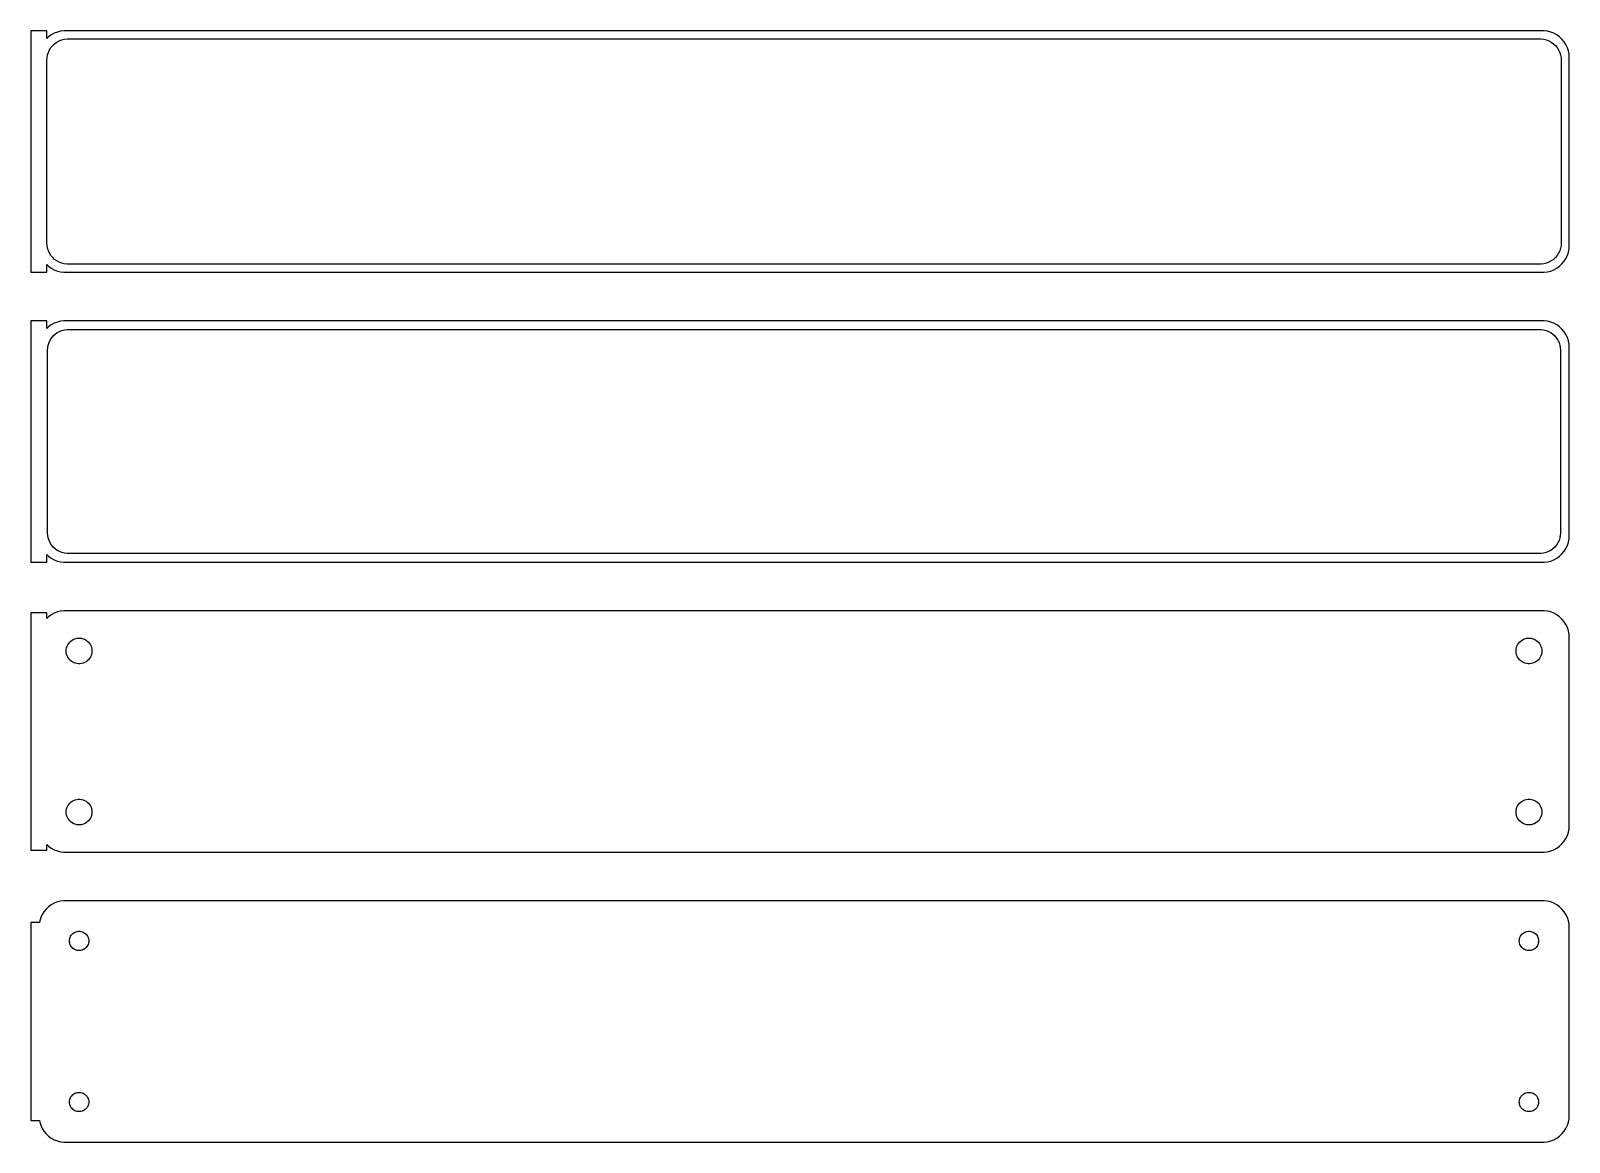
# Model space of a CAD drawing. Header units: metres. Extents: x -144 to 142, y 140 to 346.
import ezdxf

# ---------------------------------------------------------------- set-up
doc = ezdxf.new("R2010")
doc.units = ezdxf.units.M

msp = doc.modelspace()

# ---------------------------------------------------------------- linework, layer by layer
for p, q in [((-141, 346.49), (-144, 346.49)), ((-144, 346.49), (-144, 301.51)), ((-141, 345.059), (-141, 346.49)), ((-140.687, 345.353), (-141, 345.059)), ((-140.179, 345.722), (-140.687, 345.353)), ((-139.629, 346.024), (-140.179, 345.722)), ((-139.916, 343.738), (-139.55, 344.082)), ((-139.045, 346.255), (-139.629, 346.024)), ((-139.55, 344.082), (-139.143, 344.377)), ((-139.143, 344.377), (-138.703, 344.619)), ((-138.437, 346.411), (-139.045, 346.255)), ((-138.703, 344.619), (-138.236, 344.804)), ((-137.814, 346.49), (-138.437, 346.411)), ((-138.236, 344.804), (-137.75, 344.929)), ((137.814, 346.49), (-137.814, 346.49)), ((-137.75, 344.929), (-137.251, 344.992)), ((-137.251, 344.992), (137.251, 344.992)), ((137.251, 344.992), (137.75, 344.929)), ((137.75, 344.929), (138.236, 344.804)), ((138.437, 346.411), (137.814, 346.49)), ((138.236, 344.804), (138.703, 344.619)), ((139.045, 346.255), (138.437, 346.411)), ((138.703, 344.619), (139.143, 344.377)), ((139.629, 346.024), (139.045, 346.255)), ((139.143, 344.377), (139.55, 344.082)), ((139.55, 344.082), (139.916, 343.738)), ((140.179, 345.722), (139.629, 346.024)), ((140.687, 345.353), (140.179, 345.722)), ((141.145, 344.923), (140.687, 345.353)), ((141.545, 344.439), (141.145, 344.923)), ((141.882, 343.909), (141.545, 344.439)), ((142.149, 343.341), (141.882, 343.909)), ((-141, 341), (-140.968, 341.501)), ((-141, 307), (-141, 341)), ((-140.968, 341.501), (-140.874, 341.995)), ((-140.874, 341.995), (-140.719, 342.472)), ((-140.719, 342.472), (-140.505, 342.927)), ((-140.505, 342.927), (-140.236, 343.351)), ((-140.236, 343.351), (-139.916, 343.738)), ((139.916, 343.738), (140.236, 343.351)), ((140.236, 343.351), (140.505, 342.927)), ((140.505, 342.927), (140.719, 342.472)), ((140.719, 342.472), (140.874, 341.995)), ((140.874, 341.995), (140.968, 341.501)), ((140.968, 341.501), (141, 341)), ((141, 341), (141, 307)), ((142.343, 342.743), (142.149, 343.341)), ((142.461, 342.127), (142.343, 342.743)), ((142.5, 341.5), (142.461, 342.127)), ((142.5, 306.5), (142.5, 341.5)), ((-140.968, 306.499), (-141, 307)), ((141, 307), (140.968, 306.499)), ((-140.874, 306.005), (-140.968, 306.499)), ((-140.719, 305.528), (-140.874, 306.005)), ((-140.505, 305.073), (-140.719, 305.528)), ((-140.236, 304.649), (-140.505, 305.073)), ((-139.916, 304.262), (-140.236, 304.649)), ((-139.55, 303.918), (-139.916, 304.262)), ((-139.143, 303.623), (-139.55, 303.918)), ((139.55, 303.918), (139.143, 303.623)), ((139.916, 304.262), (139.55, 303.918)), ((140.236, 304.649), (139.916, 304.262)), ((140.505, 305.073), (140.236, 304.649)), ((140.719, 305.528), (140.505, 305.073)), ((140.874, 306.005), (140.719, 305.528)), ((140.968, 306.499), (140.874, 306.005)), ((141.545, 303.561), (141.882, 304.091)), ((141.882, 304.091), (142.149, 304.659)), ((142.149, 304.659), (142.343, 305.257)), ((142.343, 305.257), (142.461, 305.873)), ((142.461, 305.873), (142.5, 306.5)), ((-144, 301.51), (-141, 301.51)), ((-141, 302.941), (-140.687, 302.647)), ((-141, 301.51), (-141, 302.941)), ((-140.687, 302.647), (-140.179, 302.278)), ((-140.179, 302.278), (-139.629, 301.976)), ((-139.629, 301.976), (-139.045, 301.745)), ((-138.703, 303.381), (-139.143, 303.623)), ((-139.045, 301.745), (-138.437, 301.589)), ((-138.236, 303.196), (-138.703, 303.381)), ((-138.437, 301.589), (-137.814, 301.51)), ((-137.75, 303.071), (-138.236, 303.196)), ((-137.814, 301.51), (137.814, 301.51)), ((-137.251, 303.008), (-137.75, 303.071)), ((137.251, 303.008), (-137.251, 303.008)), ((137.75, 303.071), (137.251, 303.008)), ((138.236, 303.196), (137.75, 303.071)), ((137.814, 301.51), (138.437, 301.589)), ((138.703, 303.381), (138.236, 303.196)), ((138.437, 301.589), (139.045, 301.745)), ((139.143, 303.623), (138.703, 303.381)), ((139.045, 301.745), (139.629, 301.976)), ((139.629, 301.976), (140.179, 302.278)), ((140.179, 302.278), (140.687, 302.647)), ((140.687, 302.647), (141.145, 303.077)), ((141.145, 303.077), (141.545, 303.561)), ((-141, 292.49), (-144, 292.49)), ((-144, 292.49), (-144, 247.51)), ((-141, 291.059), (-141, 292.49)), ((-139.045, 292.255), (-139.629, 292.024)), ((-138.437, 292.411), (-139.045, 292.255)), ((-137.814, 292.49), (-138.437, 292.411)), ((137.814, 292.49), (-137.814, 292.49)), ((138.437, 292.411), (137.814, 292.49)), ((139.045, 292.255), (138.437, 292.411)), ((139.629, 292.024), (139.045, 292.255)), ((-140.687, 291.353), (-141, 291.059)), ((-140.179, 291.722), (-140.687, 291.353)), ((-139.629, 292.024), (-140.179, 291.722)), ((-140.133, 289.276), (-139.823, 289.651)), ((-139.823, 289.651), (-139.469, 289.984)), ((-139.469, 289.984), (-139.075, 290.27)), ((-139.075, 290.27), (-138.649, 290.504)), ((-138.649, 290.504), (-138.197, 290.683)), ((-138.197, 290.683), (-137.726, 290.804)), ((-137.726, 290.804), (-137.243, 290.865)), ((-137.243, 290.865), (137.243, 290.865)), ((137.243, 290.865), (137.726, 290.804)), ((137.726, 290.804), (138.197, 290.683)), ((138.197, 290.683), (138.649, 290.504)), ((138.649, 290.504), (139.075, 290.27)), ((139.075, 290.27), (139.469, 289.984)), ((139.469, 289.984), (139.823, 289.651)), ((140.179, 291.722), (139.629, 292.024)), ((139.823, 289.651), (140.133, 289.276)), ((140.687, 291.353), (140.179, 291.722)), ((141.145, 290.923), (140.687, 291.353)), ((141.545, 290.439), (141.145, 290.923)), ((141.882, 289.909), (141.545, 290.439)), ((142.149, 289.341), (141.882, 289.909)), ((-140.873, 287), (-140.842, 287.485)), ((-140.873, 253), (-140.873, 287)), ((-140.842, 287.485), (-140.751, 287.963)), ((-140.751, 287.963), (-140.601, 288.426)), ((-140.601, 288.426), (-140.394, 288.866)), ((-140.394, 288.866), (-140.133, 289.276)), ((140.133, 289.276), (140.394, 288.866)), ((140.394, 288.866), (140.601, 288.426)), ((140.601, 288.426), (140.751, 287.963)), ((140.751, 287.963), (140.842, 287.485)), ((140.842, 287.485), (140.873, 287)), ((140.873, 287), (140.873, 253)), ((142.343, 288.743), (142.149, 289.341)), ((142.461, 288.127), (142.343, 288.743)), ((142.5, 287.5), (142.461, 288.127)), ((142.5, 252.5), (142.5, 287.5)), ((-140.842, 252.515), (-140.873, 253)), ((-140.751, 252.037), (-140.842, 252.515)), ((140.842, 252.515), (140.751, 252.037)), ((140.873, 253), (140.842, 252.515)), ((142.461, 251.873), (142.5, 252.5)), ((-140.601, 251.574), (-140.751, 252.037)), ((-140.394, 251.134), (-140.601, 251.574)), ((-140.133, 250.724), (-140.394, 251.134)), ((-139.823, 250.349), (-140.133, 250.724)), ((-139.469, 250.016), (-139.823, 250.349)), ((-139.075, 249.73), (-139.469, 250.016)), ((-138.649, 249.496), (-139.075, 249.73)), ((-138.197, 249.317), (-138.649, 249.496)), ((-137.726, 249.196), (-138.197, 249.317)), ((138.197, 249.317), (137.726, 249.196)), ((138.649, 249.496), (138.197, 249.317)), ((139.075, 249.73), (138.649, 249.496)), ((139.469, 250.016), (139.075, 249.73)), ((139.823, 250.349), (139.469, 250.016)), ((140.133, 250.724), (139.823, 250.349)), ((140.394, 251.134), (140.133, 250.724)), ((140.601, 251.574), (140.394, 251.134)), ((140.751, 252.037), (140.601, 251.574)), ((141.145, 249.077), (141.545, 249.561)), ((141.545, 249.561), (141.882, 250.091)), ((141.882, 250.091), (142.149, 250.659)), ((142.149, 250.659), (142.343, 251.257)), ((142.343, 251.257), (142.461, 251.873)), ((-144, 247.51), (-141, 247.51)), ((-141, 248.941), (-140.687, 248.647)), ((-141, 247.51), (-141, 248.941)), ((-140.687, 248.647), (-140.179, 248.278)), ((-140.179, 248.278), (-139.629, 247.976)), ((-139.629, 247.976), (-139.045, 247.745)), ((-139.045, 247.745), (-138.437, 247.589)), ((-138.437, 247.589), (-137.814, 247.51)), ((-137.814, 247.51), (137.814, 247.51)), ((-137.243, 249.135), (-137.726, 249.196)), ((137.243, 249.135), (-137.243, 249.135)), ((137.726, 249.196), (137.243, 249.135)), ((137.814, 247.51), (138.437, 247.589)), ((138.437, 247.589), (139.045, 247.745)), ((139.045, 247.745), (139.629, 247.976)), ((139.629, 247.976), (140.179, 248.278)), ((140.179, 248.278), (140.687, 248.647)), ((140.687, 248.647), (141.145, 249.077)), ((-141, 238.115), (-144, 238.115)), ((-144, 238.115), (-144, 193.885)), ((-141, 237.059), (-141, 238.115)), ((-139.629, 238.024), (-140.179, 237.722)), ((-139.045, 238.255), (-139.629, 238.024)), ((-138.437, 238.411), (-139.045, 238.255)), ((-137.814, 238.49), (-138.437, 238.411)), ((137.814, 238.49), (-137.814, 238.49)), ((138.437, 238.411), (137.814, 238.49)), ((139.045, 238.255), (138.437, 238.411)), ((139.629, 238.024), (139.045, 238.255)), ((140.179, 237.722), (139.629, 238.024)), ((-140.687, 237.353), (-141, 237.059)), ((-140.179, 237.722), (-140.687, 237.353)), ((140.687, 237.353), (140.179, 237.722)), ((141.145, 236.923), (140.687, 237.353)), ((141.545, 236.439), (141.145, 236.923)), ((141.882, 235.909), (141.545, 236.439)), ((142.149, 235.341), (141.882, 235.909)), ((142.343, 234.743), (142.149, 235.341)), ((-137.231, 231.883), (-137.103, 232.156)), ((-137.103, 232.156), (-136.942, 232.411)), ((-136.942, 232.411), (-136.75, 232.643)), ((-136.75, 232.643), (-136.53, 232.849)), ((-136.53, 232.849), (-136.286, 233.026)), ((-136.286, 233.026), (-136.022, 233.172)), ((-136.022, 233.172), (-135.742, 233.283)), ((-135.742, 233.283), (-135.45, 233.357)), ((-135.45, 233.357), (-135.151, 233.395)), ((-135.151, 233.395), (-134.849, 233.395)), ((-134.849, 233.395), (-134.55, 233.357)), ((-134.55, 233.357), (-134.258, 233.283)), ((-134.258, 233.283), (-133.978, 233.172)), ((-133.978, 233.172), (-133.714, 233.026)), ((-133.714, 233.026), (-133.47, 232.849)), ((-133.47, 232.849), (-133.25, 232.643)), ((-133.25, 232.643), (-133.058, 232.411)), ((-133.058, 232.411), (-132.897, 232.156)), ((-132.897, 232.156), (-132.769, 231.883)), ((132.769, 231.883), (132.897, 232.156)), ((132.897, 232.156), (133.058, 232.411)), ((133.058, 232.411), (133.25, 232.643)), ((133.25, 232.643), (133.47, 232.849)), ((133.47, 232.849), (133.714, 233.026)), ((133.714, 233.026), (133.978, 233.172)), ((133.978, 233.172), (134.258, 233.283)), ((134.258, 233.283), (134.55, 233.357)), ((134.55, 233.357), (134.849, 233.395)), ((134.849, 233.395), (135.151, 233.395)), ((135.151, 233.395), (135.45, 233.357)), ((135.45, 233.357), (135.742, 233.283)), ((135.742, 233.283), (136.022, 233.172)), ((136.022, 233.172), (136.286, 233.026)), ((136.286, 233.026), (136.53, 232.849)), ((136.53, 232.849), (136.75, 232.643)), ((136.75, 232.643), (136.942, 232.411)), ((136.942, 232.411), (137.103, 232.156)), ((137.103, 232.156), (137.231, 231.883)), ((142.461, 234.127), (142.343, 234.743)), ((142.5, 233.5), (142.461, 234.127)), ((142.5, 198.5), (142.5, 233.5)), ((-137.4, 231), (-137.381, 231.301)), ((-137.381, 230.699), (-137.4, 231)), ((-137.381, 231.301), (-137.325, 231.597)), ((-137.325, 230.403), (-137.381, 230.699)), ((-137.325, 231.597), (-137.231, 231.883)), ((-137.231, 230.117), (-137.325, 230.403)), ((-137.103, 229.844), (-137.231, 230.117)), ((-136.942, 229.589), (-137.103, 229.844)), ((-136.75, 229.357), (-136.942, 229.589)), ((-136.53, 229.151), (-136.75, 229.357)), ((-133.25, 229.357), (-133.47, 229.151)), ((-133.058, 229.589), (-133.25, 229.357)), ((-132.897, 229.844), (-133.058, 229.589)), ((-132.769, 230.117), (-132.897, 229.844)), ((-132.769, 231.883), (-132.675, 231.597)), ((-132.675, 230.403), (-132.769, 230.117)), ((-132.675, 231.597), (-132.619, 231.301)), ((-132.619, 230.699), (-132.675, 230.403)), ((-132.619, 231.301), (-132.6, 231)), ((-132.6, 231), (-132.619, 230.699)), ((132.6, 231), (132.619, 231.301)), ((132.619, 230.699), (132.6, 231)), ((132.619, 231.301), (132.675, 231.597)), ((132.675, 230.403), (132.619, 230.699)), ((132.675, 231.597), (132.769, 231.883)), ((132.769, 230.117), (132.675, 230.403)), ((132.897, 229.844), (132.769, 230.117)), ((133.058, 229.589), (132.897, 229.844)), ((133.25, 229.357), (133.058, 229.589)), ((133.47, 229.151), (133.25, 229.357)), ((136.75, 229.357), (136.53, 229.151)), ((136.942, 229.589), (136.75, 229.357)), ((137.103, 229.844), (136.942, 229.589)), ((137.231, 230.117), (137.103, 229.844)), ((137.231, 231.883), (137.325, 231.597)), ((137.325, 230.403), (137.231, 230.117)), ((137.325, 231.597), (137.381, 231.301)), ((137.381, 230.699), (137.325, 230.403)), ((137.381, 231.301), (137.4, 231)), ((137.4, 231), (137.381, 230.699)), ((-136.286, 228.974), (-136.53, 229.151)), ((-136.022, 228.828), (-136.286, 228.974)), ((-135.742, 228.717), (-136.022, 228.828)), ((-135.45, 228.643), (-135.742, 228.717)), ((-135.151, 228.605), (-135.45, 228.643)), ((-134.849, 228.605), (-135.151, 228.605)), ((-134.55, 228.643), (-134.849, 228.605)), ((-134.258, 228.717), (-134.55, 228.643)), ((-133.978, 228.828), (-134.258, 228.717)), ((-133.714, 228.974), (-133.978, 228.828)), ((-133.47, 229.151), (-133.714, 228.974)), ((133.714, 228.974), (133.47, 229.151)), ((133.978, 228.828), (133.714, 228.974)), ((134.258, 228.717), (133.978, 228.828)), ((134.55, 228.643), (134.258, 228.717)), ((134.849, 228.605), (134.55, 228.643)), ((135.151, 228.605), (134.849, 228.605)), ((135.45, 228.643), (135.151, 228.605)), ((135.742, 228.717), (135.45, 228.643)), ((136.022, 228.828), (135.742, 228.717)), ((136.286, 228.974), (136.022, 228.828)), ((136.53, 229.151), (136.286, 228.974)), ((-137.4, 201), (-137.381, 201.301)), ((-137.381, 200.699), (-137.4, 201)), ((-137.381, 201.301), (-137.325, 201.597)), ((-137.325, 200.403), (-137.381, 200.699)), ((-137.325, 201.597), (-137.231, 201.883)), ((-137.231, 201.883), (-137.103, 202.156)), ((-137.103, 202.156), (-136.942, 202.411)), ((-136.942, 202.411), (-136.75, 202.643)), ((-136.75, 202.643), (-136.53, 202.849)), ((-136.53, 202.849), (-136.286, 203.026)), ((-136.286, 203.026), (-136.022, 203.172)), ((-136.022, 203.172), (-135.742, 203.283)), ((-135.742, 203.283), (-135.45, 203.357)), ((-135.45, 203.357), (-135.151, 203.395)), ((-135.151, 203.395), (-134.849, 203.395)), ((-134.849, 203.395), (-134.55, 203.357)), ((-134.55, 203.357), (-134.258, 203.283)), ((-134.258, 203.283), (-133.978, 203.172)), ((-133.978, 203.172), (-133.714, 203.026)), ((-133.714, 203.026), (-133.47, 202.849)), ((-133.47, 202.849), (-133.25, 202.643)), ((-133.25, 202.643), (-133.058, 202.411)), ((-133.058, 202.411), (-132.897, 202.156)), ((-132.897, 202.156), (-132.769, 201.883)), ((-132.769, 201.883), (-132.675, 201.597)), ((-132.675, 201.597), (-132.619, 201.301)), ((-132.619, 200.699), (-132.675, 200.403)), ((-132.619, 201.301), (-132.6, 201)), ((-132.6, 201), (-132.619, 200.699)), ((132.6, 201), (132.619, 201.301)), ((132.619, 200.699), (132.6, 201)), ((132.619, 201.301), (132.675, 201.597)), ((132.675, 200.403), (132.619, 200.699)), ((132.675, 201.597), (132.769, 201.883)), ((132.769, 201.883), (132.897, 202.156)), ((132.897, 202.156), (133.058, 202.411)), ((133.058, 202.411), (133.25, 202.643)), ((133.25, 202.643), (133.47, 202.849)), ((133.47, 202.849), (133.714, 203.026)), ((133.714, 203.026), (133.978, 203.172)), ((133.978, 203.172), (134.258, 203.283)), ((134.258, 203.283), (134.55, 203.357)), ((134.55, 203.357), (134.849, 203.395)), ((134.849, 203.395), (135.151, 203.395)), ((135.151, 203.395), (135.45, 203.357)), ((135.45, 203.357), (135.742, 203.283)), ((135.742, 203.283), (136.022, 203.172)), ((136.022, 203.172), (136.286, 203.026)), ((136.286, 203.026), (136.53, 202.849)), ((136.53, 202.849), (136.75, 202.643)), ((136.75, 202.643), (136.942, 202.411)), ((136.942, 202.411), (137.103, 202.156)), ((137.103, 202.156), (137.231, 201.883)), ((137.231, 201.883), (137.325, 201.597)), ((137.325, 201.597), (137.381, 201.301)), ((137.381, 200.699), (137.325, 200.403)), ((137.381, 201.301), (137.4, 201)), ((137.4, 201), (137.381, 200.699)), ((-137.231, 200.117), (-137.325, 200.403)), ((-137.103, 199.844), (-137.231, 200.117)), ((-136.942, 199.589), (-137.103, 199.844)), ((-136.75, 199.357), (-136.942, 199.589)), ((-136.53, 199.151), (-136.75, 199.357)), ((-136.286, 198.974), (-136.53, 199.151)), ((-136.022, 198.828), (-136.286, 198.974)), ((-135.742, 198.717), (-136.022, 198.828)), ((-135.45, 198.643), (-135.742, 198.717)), ((-135.151, 198.605), (-135.45, 198.643)), ((-134.849, 198.605), (-135.151, 198.605)), ((-134.55, 198.643), (-134.849, 198.605)), ((-134.258, 198.717), (-134.55, 198.643)), ((-133.978, 198.828), (-134.258, 198.717)), ((-133.714, 198.974), (-133.978, 198.828)), ((-133.47, 199.151), (-133.714, 198.974)), ((-133.25, 199.357), (-133.47, 199.151)), ((-133.058, 199.589), (-133.25, 199.357)), ((-132.897, 199.844), (-133.058, 199.589)), ((-132.769, 200.117), (-132.897, 199.844)), ((-132.675, 200.403), (-132.769, 200.117)), ((132.769, 200.117), (132.675, 200.403)), ((132.897, 199.844), (132.769, 200.117)), ((133.058, 199.589), (132.897, 199.844)), ((133.25, 199.357), (133.058, 199.589)), ((133.47, 199.151), (133.25, 199.357)), ((133.714, 198.974), (133.47, 199.151)), ((133.978, 198.828), (133.714, 198.974)), ((134.258, 198.717), (133.978, 198.828)), ((134.55, 198.643), (134.258, 198.717)), ((134.849, 198.605), (134.55, 198.643)), ((135.151, 198.605), (134.849, 198.605)), ((135.45, 198.643), (135.151, 198.605)), ((135.742, 198.717), (135.45, 198.643)), ((136.022, 198.828), (135.742, 198.717)), ((136.286, 198.974), (136.022, 198.828)), ((136.53, 199.151), (136.286, 198.974)), ((136.75, 199.357), (136.53, 199.151)), ((136.942, 199.589), (136.75, 199.357)), ((137.103, 199.844), (136.942, 199.589)), ((137.231, 200.117), (137.103, 199.844)), ((137.325, 200.403), (137.231, 200.117)), ((142.343, 197.257), (142.461, 197.873)), ((142.461, 197.873), (142.5, 198.5)), ((-141, 193.885), (-141, 194.941)), ((-141, 194.941), (-140.687, 194.647)), ((140.687, 194.647), (141.145, 195.077)), ((141.145, 195.077), (141.545, 195.561)), ((141.545, 195.561), (141.882, 196.091)), ((141.882, 196.091), (142.149, 196.659)), ((142.149, 196.659), (142.343, 197.257)), ((-144, 193.885), (-141, 193.885)), ((-140.687, 194.647), (-140.179, 194.278)), ((-140.179, 194.278), (-139.629, 193.976)), ((-139.629, 193.976), (-139.045, 193.745)), ((-139.045, 193.745), (-138.437, 193.589)), ((-138.437, 193.589), (-137.814, 193.51)), ((-137.814, 193.51), (137.814, 193.51)), ((137.814, 193.51), (138.437, 193.589)), ((138.437, 193.589), (139.045, 193.745)), ((139.045, 193.745), (139.629, 193.976)), ((139.629, 193.976), (140.179, 194.278)), ((140.179, 194.278), (140.687, 194.647)), ((-140.179, 183.722), (-140.687, 183.353)), ((-139.629, 184.024), (-140.179, 183.722)), ((-139.045, 184.255), (-139.629, 184.024)), ((-138.437, 184.411), (-139.045, 184.255)), ((-137.814, 184.49), (-138.437, 184.411)), ((137.814, 184.49), (-137.814, 184.49)), ((138.437, 184.411), (137.814, 184.49)), ((139.045, 184.255), (138.437, 184.411)), ((139.629, 184.024), (139.045, 184.255)), ((140.179, 183.722), (139.629, 184.024)), ((140.687, 183.353), (140.179, 183.722)), ((-142.343, 180.743), (-142.4, 180.444)), ((-142.149, 181.341), (-142.343, 180.743)), ((-141.882, 181.909), (-142.149, 181.341)), ((-141.545, 182.439), (-141.882, 181.909)), ((-141.145, 182.923), (-141.545, 182.439)), ((-140.687, 183.353), (-141.145, 182.923)), ((141.145, 182.923), (140.687, 183.353)), ((141.545, 182.439), (141.145, 182.923)), ((141.882, 181.909), (141.545, 182.439)), ((142.149, 181.341), (141.882, 181.909)), ((142.343, 180.743), (142.149, 181.341)), ((142.461, 180.127), (142.343, 180.743)), ((-142.4, 180.444), (-144, 180.444)), ((-144, 180.444), (-144, 143.556)), ((-136.743, 177.448), (-136.674, 177.663)), ((-136.674, 177.663), (-136.577, 177.867)), ((-136.577, 177.867), (-136.456, 178.058)), ((-136.456, 178.058), (-136.312, 178.232)), ((-136.312, 178.232), (-136.147, 178.387)), ((-136.147, 178.387), (-135.964, 178.52)), ((-135.964, 178.52), (-135.766, 178.629)), ((-135.766, 178.629), (-135.556, 178.712)), ((-135.556, 178.712), (-135.337, 178.768)), ((-135.337, 178.768), (-135.113, 178.796)), ((-135.113, 178.796), (-134.887, 178.796)), ((-134.887, 178.796), (-134.663, 178.768)), ((-134.663, 178.768), (-134.444, 178.712)), ((-134.444, 178.712), (-134.234, 178.629)), ((-134.234, 178.629), (-134.036, 178.52)), ((-134.036, 178.52), (-133.853, 178.387)), ((-133.853, 178.387), (-133.688, 178.232)), ((-133.688, 178.232), (-133.544, 178.058)), ((-133.544, 178.058), (-133.423, 177.867)), ((-133.423, 177.867), (-133.326, 177.663)), ((-133.326, 177.663), (-133.257, 177.448)), ((133.257, 177.448), (133.326, 177.663)), ((133.326, 177.663), (133.423, 177.867)), ((133.423, 177.867), (133.544, 178.058)), ((133.544, 178.058), (133.688, 178.232)), ((133.688, 178.232), (133.853, 178.387)), ((133.853, 178.387), (134.036, 178.52)), ((134.036, 178.52), (134.234, 178.629)), ((134.234, 178.629), (134.444, 178.712)), ((134.444, 178.712), (134.663, 178.768)), ((134.663, 178.768), (134.887, 178.796)), ((134.887, 178.796), (135.113, 178.796)), ((135.113, 178.796), (135.337, 178.768)), ((135.337, 178.768), (135.556, 178.712)), ((135.556, 178.712), (135.766, 178.629)), ((135.766, 178.629), (135.964, 178.52)), ((135.964, 178.52), (136.147, 178.387)), ((136.147, 178.387), (136.312, 178.232)), ((136.312, 178.232), (136.456, 178.058)), ((136.456, 178.058), (136.577, 177.867)), ((136.577, 177.867), (136.674, 177.663)), ((136.674, 177.663), (136.743, 177.448)), ((142.5, 179.5), (142.461, 180.127)), ((142.5, 144.5), (142.5, 179.5)), ((-136.8, 177), (-136.786, 177.226)), ((-136.786, 176.774), (-136.8, 177)), ((-136.786, 177.226), (-136.743, 177.448)), ((-136.743, 176.552), (-136.786, 176.774)), ((-136.674, 176.337), (-136.743, 176.552)), ((-136.577, 176.133), (-136.674, 176.337)), ((-136.456, 175.942), (-136.577, 176.133)), ((-136.312, 175.768), (-136.456, 175.942)), ((-136.147, 175.613), (-136.312, 175.768)), ((-135.964, 175.48), (-136.147, 175.613)), ((-135.766, 175.371), (-135.964, 175.48)), ((-135.556, 175.288), (-135.766, 175.371)), ((-135.337, 175.232), (-135.556, 175.288)), ((-135.113, 175.204), (-135.337, 175.232)), ((-134.887, 175.204), (-135.113, 175.204)), ((-134.663, 175.232), (-134.887, 175.204)), ((-134.444, 175.288), (-134.663, 175.232)), ((-134.234, 175.371), (-134.444, 175.288)), ((-134.036, 175.48), (-134.234, 175.371)), ((-133.853, 175.613), (-134.036, 175.48)), ((-133.688, 175.768), (-133.853, 175.613)), ((-133.544, 175.942), (-133.688, 175.768)), ((-133.423, 176.133), (-133.544, 175.942)), ((-133.326, 176.337), (-133.423, 176.133)), ((-133.257, 176.552), (-133.326, 176.337)), ((-133.257, 177.448), (-133.214, 177.226)), ((-133.214, 176.774), (-133.257, 176.552)), ((-133.214, 177.226), (-133.2, 177)), ((-133.2, 177), (-133.214, 176.774)), ((133.2, 177), (133.214, 177.226)), ((133.214, 176.774), (133.2, 177)), ((133.214, 177.226), (133.257, 177.448)), ((133.257, 176.552), (133.214, 176.774)), ((133.326, 176.337), (133.257, 176.552)), ((133.423, 176.133), (133.326, 176.337)), ((133.544, 175.942), (133.423, 176.133)), ((133.688, 175.768), (133.544, 175.942)), ((133.853, 175.613), (133.688, 175.768)), ((134.036, 175.48), (133.853, 175.613)), ((134.234, 175.371), (134.036, 175.48)), ((134.444, 175.288), (134.234, 175.371)), ((134.663, 175.232), (134.444, 175.288)), ((134.887, 175.204), (134.663, 175.232)), ((135.113, 175.204), (134.887, 175.204)), ((135.337, 175.232), (135.113, 175.204)), ((135.556, 175.288), (135.337, 175.232)), ((135.766, 175.371), (135.556, 175.288)), ((135.964, 175.48), (135.766, 175.371)), ((136.147, 175.613), (135.964, 175.48)), ((136.312, 175.768), (136.147, 175.613)), ((136.456, 175.942), (136.312, 175.768)), ((136.577, 176.133), (136.456, 175.942)), ((136.674, 176.337), (136.577, 176.133)), ((136.743, 176.552), (136.674, 176.337)), ((136.743, 177.448), (136.786, 177.226)), ((136.786, 176.774), (136.743, 176.552)), ((136.786, 177.226), (136.8, 177)), ((136.8, 177), (136.786, 176.774)), ((-136.8, 147), (-136.786, 147.226)), ((-136.786, 146.774), (-136.8, 147)), ((-136.786, 147.226), (-136.743, 147.448)), ((-136.743, 146.552), (-136.786, 146.774)), ((-136.743, 147.448), (-136.674, 147.663)), ((-136.674, 146.337), (-136.743, 146.552)), ((-136.674, 147.663), (-136.577, 147.867)), ((-136.577, 146.133), (-136.674, 146.337)), ((-136.577, 147.867), (-136.456, 148.058)), ((-136.456, 145.942), (-136.577, 146.133)), ((-136.456, 148.058), (-136.312, 148.232)), ((-136.312, 148.232), (-136.147, 148.387)), ((-136.147, 148.387), (-135.964, 148.52)), ((-135.964, 148.52), (-135.766, 148.629)), ((-135.766, 148.629), (-135.556, 148.712)), ((-135.556, 148.712), (-135.337, 148.768)), ((-135.337, 148.768), (-135.113, 148.796)), ((-135.113, 148.796), (-134.887, 148.796)), ((-134.887, 148.796), (-134.663, 148.768)), ((-134.663, 148.768), (-134.444, 148.712)), ((-134.444, 148.712), (-134.234, 148.629)), ((-134.234, 148.629), (-134.036, 148.52)), ((-134.036, 148.52), (-133.853, 148.387)), ((-133.853, 148.387), (-133.688, 148.232)), ((-133.688, 148.232), (-133.544, 148.058)), ((-133.544, 148.058), (-133.423, 147.867)), ((-133.423, 146.133), (-133.544, 145.942)), ((-133.423, 147.867), (-133.326, 147.663)), ((-133.326, 146.337), (-133.423, 146.133)), ((-133.326, 147.663), (-133.257, 147.448)), ((-133.257, 146.552), (-133.326, 146.337)), ((-133.257, 147.448), (-133.214, 147.226)), ((-133.214, 146.774), (-133.257, 146.552)), ((-133.214, 147.226), (-133.2, 147)), ((-133.2, 147), (-133.214, 146.774)), ((133.2, 147), (133.214, 147.226)), ((133.214, 146.774), (133.2, 147)), ((133.214, 147.226), (133.257, 147.448)), ((133.257, 146.552), (133.214, 146.774)), ((133.257, 147.448), (133.326, 147.663)), ((133.326, 146.337), (133.257, 146.552)), ((133.326, 147.663), (133.423, 147.867)), ((133.423, 146.133), (133.326, 146.337)), ((133.423, 147.867), (133.544, 148.058)), ((133.544, 145.942), (133.423, 146.133)), ((133.544, 148.058), (133.688, 148.232)), ((133.688, 148.232), (133.853, 148.387)), ((133.853, 148.387), (134.036, 148.52)), ((134.036, 148.52), (134.234, 148.629)), ((134.234, 148.629), (134.444, 148.712)), ((134.444, 148.712), (134.663, 148.768)), ((134.663, 148.768), (134.887, 148.796)), ((134.887, 148.796), (135.113, 148.796)), ((135.113, 148.796), (135.337, 148.768)), ((135.337, 148.768), (135.556, 148.712)), ((135.556, 148.712), (135.766, 148.629)), ((135.766, 148.629), (135.964, 148.52)), ((135.964, 148.52), (136.147, 148.387)), ((136.147, 148.387), (136.312, 148.232)), ((136.312, 148.232), (136.456, 148.058)), ((136.456, 148.058), (136.577, 147.867)), ((136.577, 146.133), (136.456, 145.942)), ((136.577, 147.867), (136.674, 147.663)), ((136.674, 146.337), (136.577, 146.133)), ((136.674, 147.663), (136.743, 147.448)), ((136.743, 146.552), (136.674, 146.337)), ((136.743, 147.448), (136.786, 147.226)), ((136.786, 146.774), (136.743, 146.552)), ((136.786, 147.226), (136.8, 147)), ((136.8, 147), (136.786, 146.774)), ((-144, 143.556), (-142.4, 143.556)), ((-142.4, 143.556), (-142.343, 143.257)), ((-142.343, 143.257), (-142.149, 142.659)), ((-136.312, 145.768), (-136.456, 145.942)), ((-136.147, 145.613), (-136.312, 145.768)), ((-135.964, 145.48), (-136.147, 145.613)), ((-135.766, 145.371), (-135.964, 145.48)), ((-135.556, 145.288), (-135.766, 145.371)), ((-135.337, 145.232), (-135.556, 145.288)), ((-135.113, 145.204), (-135.337, 145.232)), ((-134.887, 145.204), (-135.113, 145.204)), ((-134.663, 145.232), (-134.887, 145.204)), ((-134.444, 145.288), (-134.663, 145.232)), ((-134.234, 145.371), (-134.444, 145.288)), ((-134.036, 145.48), (-134.234, 145.371)), ((-133.853, 145.613), (-134.036, 145.48)), ((-133.688, 145.768), (-133.853, 145.613)), ((-133.544, 145.942), (-133.688, 145.768)), ((133.688, 145.768), (133.544, 145.942)), ((133.853, 145.613), (133.688, 145.768)), ((134.036, 145.48), (133.853, 145.613)), ((134.234, 145.371), (134.036, 145.48)), ((134.444, 145.288), (134.234, 145.371)), ((134.663, 145.232), (134.444, 145.288)), ((134.887, 145.204), (134.663, 145.232)), ((135.113, 145.204), (134.887, 145.204)), ((135.337, 145.232), (135.113, 145.204)), ((135.556, 145.288), (135.337, 145.232)), ((135.766, 145.371), (135.556, 145.288)), ((135.964, 145.48), (135.766, 145.371)), ((136.147, 145.613), (135.964, 145.48)), ((136.312, 145.768), (136.147, 145.613)), ((136.456, 145.942), (136.312, 145.768)), ((142.149, 142.659), (142.343, 143.257)), ((142.343, 143.257), (142.461, 143.873)), ((142.461, 143.873), (142.5, 144.5)), ((-142.149, 142.659), (-141.882, 142.091)), ((-141.882, 142.091), (-141.545, 141.561)), ((-141.545, 141.561), (-141.145, 141.077)), ((-141.145, 141.077), (-140.687, 140.647)), ((-140.687, 140.647), (-140.179, 140.278)), ((140.179, 140.278), (140.687, 140.647)), ((140.687, 140.647), (141.145, 141.077)), ((141.145, 141.077), (141.545, 141.561)), ((141.545, 141.561), (141.882, 142.091)), ((141.882, 142.091), (142.149, 142.659)), ((-140.179, 140.278), (-139.629, 139.976)), ((-139.629, 139.976), (-139.045, 139.745)), ((-139.045, 139.745), (-138.437, 139.589)), ((-138.437, 139.589), (-137.814, 139.51)), ((-137.814, 139.51), (137.814, 139.51)), ((137.814, 139.51), (138.437, 139.589)), ((138.437, 139.589), (139.045, 139.745)), ((139.045, 139.745), (139.629, 139.976)), ((139.629, 139.976), (140.179, 140.278))]:
    msp.add_line(p, q)

doc.saveas('drawing.dxf')
